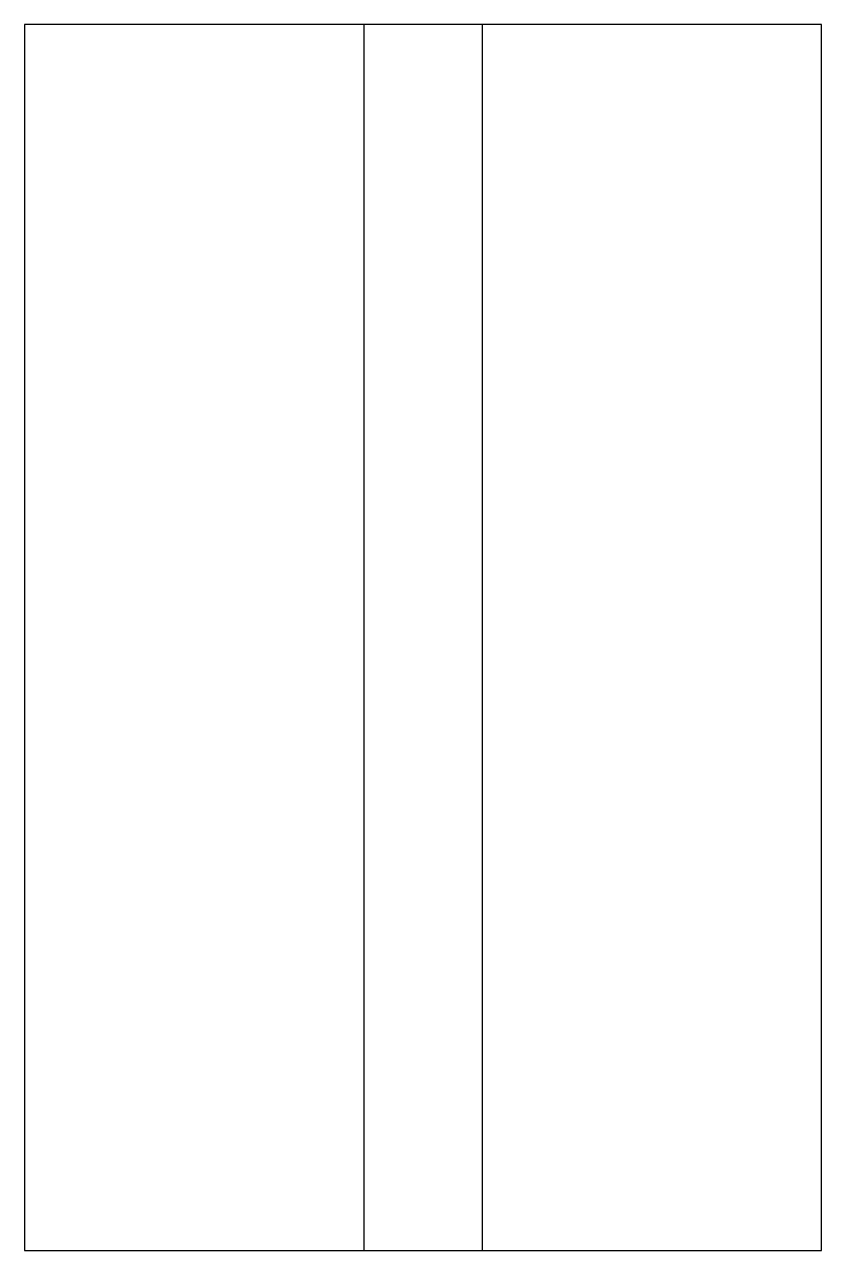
# Model space of a CAD drawing. Header units: millimetres. Extents: x 0 to 27, y 0 to 41.5.
import ezdxf

# ---------------------------------------------------------------- set-up
doc = ezdxf.new("R2010")
doc.units = ezdxf.units.MM

# ---------------------------------------------------------------- blocks, each defined once
blk = doc.blocks.new('HDMN15A')
at = {"color": 6}
for p, q in [((11.5, 20.75), (11.5, -20.75)), ((15.5, 20.75), (15.5, -20.75))]:
    blk.add_line(p, q, dxfattribs=at)
blk.add_lwpolyline([(0, 20.75), (0, -20.75), (27, -20.75), (27, 20.75)], close=True, dxfattribs=at)

msp = doc.modelspace()

# ---------------------------------------------------------------- block references
msp.add_blockref('HDMN15A', (0, 20.75))

doc.saveas('drawing.dxf')
